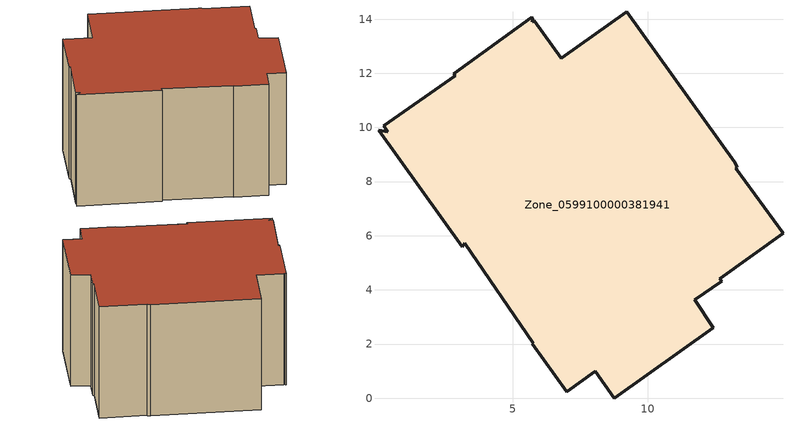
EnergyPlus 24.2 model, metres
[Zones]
Zone_0599100000381941
 floor ground (C_G): 9.22,14.27 13.2,8.71 13.31,8.54 13.24,8.49 14.99,6.09 12.66,4.42 12.72,4.33 11.73,3.64 12.41,2.6 8.75,0 8.05,0.99 7,0.23 5.73,2 5.77,2.04 3.23,5.72 3.15,5.59 0.05,9.89 0.4,9.84 0.25,10.06 2.88,11.91 2.82,11.99 5.71,14.06 5.75,14.01 5.73,13.9 5.8,13.95 6.81,12.55 z0
 wall outside (C_F): 5.77,2.04 5.73,2 7,0.23 8.05,0.99 8.75,0 12.41,2.6 11.73,3.64 12.72,4.33 12.66,4.42 14.99,6.09 13.24,8.49 13.31,8.54 13.2,8.71 9.22,14.27 6.81,12.55 5.8,13.95 5.73,13.9 5.75,14.01 5.71,14.06 2.82,11.99 2.88,11.91 0.25,10.06 0.4,9.84 0.05,9.89 3.15,5.59 3.23,5.72 5.77,2.04 z0:7.86
 roof outside (C_R): 13.2,8.71 9.22,14.27 6.81,12.55 5.8,13.95 5.73,13.9 5.75,14.01 5.71,14.06 2.82,11.99 2.88,11.91 0.25,10.06 0.4,9.84 0.05,9.89 3.15,5.59 3.23,5.72 5.77,2.04 5.73,2 7,0.23 8.05,0.99 8.75,0 12.41,2.6 11.73,3.64 12.72,4.33 12.66,4.42 14.99,6.09 13.24,8.49 13.31,8.54 z7.86
[BUILDING]
Pand.0599100000381941: North Axis=0; Terrain=City; Loads Convergence Tolerance Value=0.04; Temperature Convergence Tolerance Value=0.4; Solar Distribution=FullExterior; Maximum Number of Warmup Days=25; Minimum Number of Warmup Days=1
[Site:Location]
Rotterdam.The.Hague.AP_ZH_NLD Design_Conditions: Latitude=51.96; Longitude=4.45; Time Zone=1; Elevation=-4.5
[SITE:GROUNDTEMPERATURE:BUILDINGSURFACE]
18, 18, 18, 18, 18, 18, 18, 18, 18, 18, 18, 18
[MATERIAL] Thermal Absorptance=0.9; Solar Absorptance=0.7; Visible Absorptance=0.7
Name | Roughness | Thickness | Conductivity | Density | Specific Heat
G.D.1992-2005 | MediumSmooth | 0.15 | 0.06 | 540 | 1210
F.D.1992-2005 | Rough | 0.3 | 0.12 | 1920 | 840
R.D.1992-2005 | MediumRough | 0.2 | 0.08 | 1500 | 1000
[CONSTRUCTION]
C_G: G.D.1992-2005
C_F: F.D.1992-2005
C_R: R.D.1992-2005
[ZONE]
Zone_0599100000381941: Type=1; Multiplier=1; Ceiling Height=Autocalculate; Volume=Autocalculate; Floor Area=autocalculate; Part of Total Floor Area=Yes
[ZONEINFILTRATION:DESIGNFLOWRATE]
Infil_Zone_0599100000381941: Zone or ZoneList or Space or SpaceList=Zone_0599100000381941; Schedule=AlwaysOn; Design Flow Rate Calculation Method=Flow/Area; Flow Rate per Floor Area=0.0021; Constant Term Coefficient=1; Temperature Term Coefficient=0; Velocity Term Coefficient=0; Velocity Squared Term Coefficient=0
[HVACTEMPLATE:ZONE:IDEALLOADSAIRSYSTEM]
Zone_0599100000381941: Maximum Heating Supply Air Temperature=50; Minimum Cooling Supply Air Temperature=13; Maximum Heating Supply Air Humidity Ratio=0.0156; Minimum Cooling Supply Air Humidity Ratio=0.0077; Heating Limit=NoLimit; Cooling Limit=NoLimit; Dehumidification Control Type=ConstantSensibleHeatRatio; Cooling Sensible Heat Ratio=0.7; Dehumidification Setpoint=60; Humidification Control Type=None; Humidification Setpoint=30; Outdoor Air Method=None; Outdoor Air Flow Rate per Person=0.00944; Outdoor Air Flow Rate per Zone Floor Area=0; Outdoor Air Flow Rate per Zone=0; Demand Controlled Ventilation Type=None; Outdoor Air Economizer Type=NoEconomizer; Heat Recovery Type=None; Sensible Heat Recovery Effectiveness=0.7; Latent Heat Recovery Effectiveness=0.65
[ZONECONTROL:THERMOSTAT]
ThermostatControl_Zone_0599100000381941: Zone or ZoneList=Zone_0599100000381941; Control Type Schedule=DualSetpointControlType; Control 1=Thermostat_Zone_0599100000381941; Temperature Difference Between Cutout And Setpoint=0
[THERMOSTATSETPOINT:DUALSETPOINT]
Thermostat_Zone_0599100000381941: Heating Setpoint Temperature Schedule=HeatingSetpoint_Zone_0599100000381941; Cooling Setpoint Temperature Schedule=CoolingSetpoint_Zone_0599100000381941
[SCHEDULE:COMPACT]
HeatingSetpoint_Zone_0599100000381941: Through: 12/31, For: AllDays, Until: 24:00, 21
CoolingSetpoint_Zone_0599100000381941: Through: 12/31, For: AllDays, Until: 24:00, 24
DualSetpointControlType: Through: 12/31, For: AllDays, Until: 24:00, 4
AlwaysOn: Through: 12/31, For: AllDays, Until: 24:00, 1
